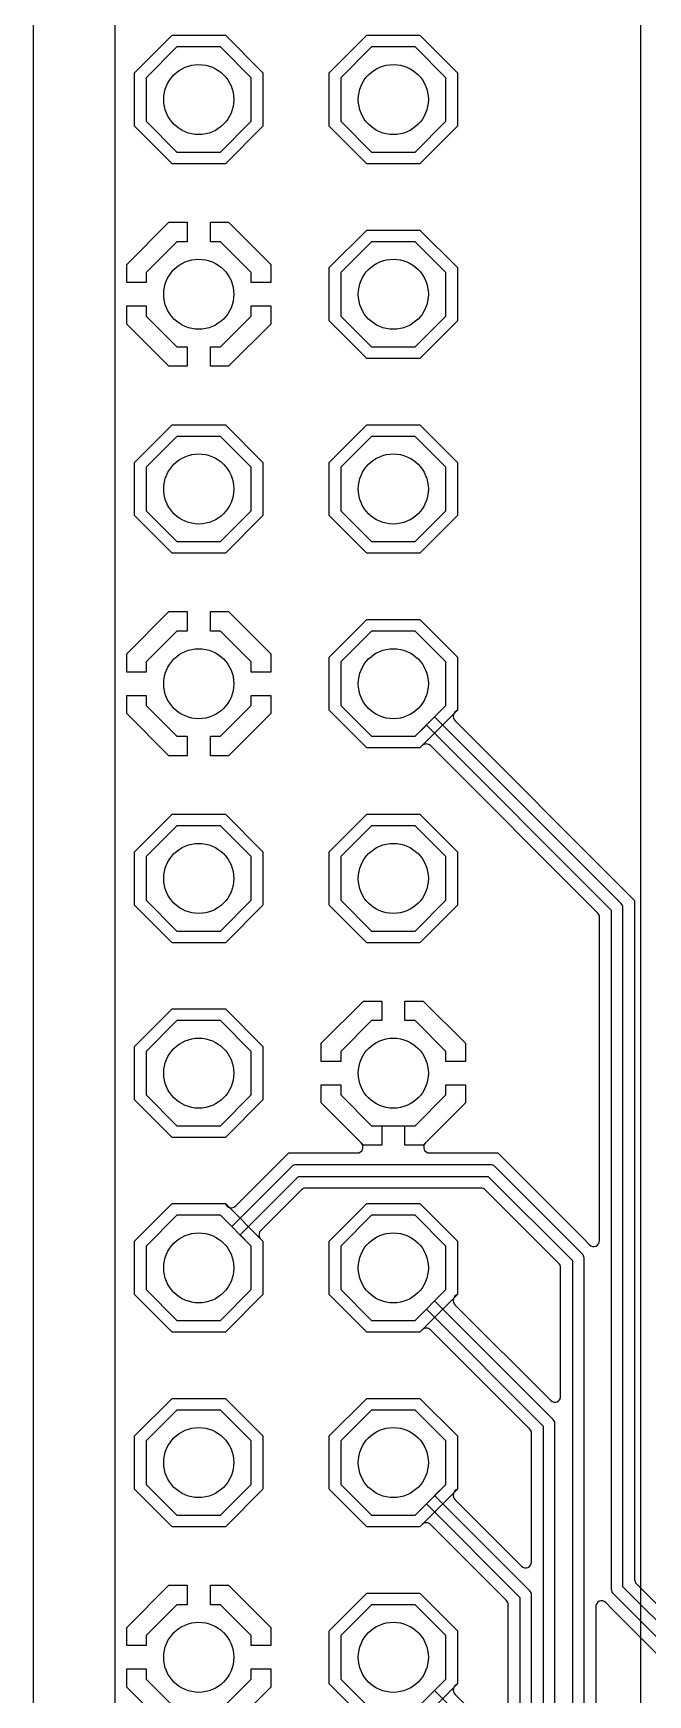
# Model space of a CAD drawing. Header units: millimetres. Extents: x 3.9 to 76.2, y 2.5 to 68.2.
# Drawn here: x 3.94 to 11.96, y 33.8 to 55.47 of the extents above; entities that cross this region are included whole.
import ezdxf

# ---------------------------------------------------------------- set-up
doc = ezdxf.new("R2010")
doc.units = ezdxf.units.MM

msp = doc.modelspace()

# ---------------------------------------------------------------- linework, layer by layer
at = {"layer": '16_copper'}
for points in [[(5.002, 67.064), (5.002, 7.217, 0.414214)], [(10.135, 33.299), (10.135, 34.977, 0.198912), (10.112, 35.03), (9.121, 36.022, 0.414222), (9.013, 36.022), (8.983, 35.992), (8.289, 35.992), (7.798, 36.483), (7.798, 37.177), (8.289, 37.668), (8.983, 37.668), (9.474, 37.177), (9.474, 36.483, 0.572085), (9.444, 36.345), (10.309, 35.48, 0.668179), (10.439, 35.534), (10.439, 37.212, 0.198912), (10.417, 37.266), (9.121, 38.562, 0.414222), (9.013, 38.562), (8.983, 38.532), (8.289, 38.532), (7.798, 39.023), (7.798, 39.717), (8.289, 40.208), (8.983, 40.208), (9.474, 39.717), (9.474, 39.023, 0.572085), (9.444, 38.885), (10.69, 37.639, 0.668179), (10.82, 37.693), (10.82, 39.371, 0.198912), (10.798, 39.425), (9.834, 40.389, 0.198912), (9.78, 40.411), (7.492, 40.411, 0.198912), (7.438, 40.389), (6.904, 39.855, 0.414222), (6.904, 39.747), (6.934, 39.717), (6.934, 39.023), (6.443, 38.532), (5.749, 38.532), (5.258, 39.023), (5.258, 39.717), (5.749, 40.208), (6.443, 40.208, 0.572085), (6.581, 40.178), (7.271, 40.869), (8.164, 40.869, 0.668179), (8.218, 40.999), (7.696, 41.521), (7.696, 41.758), (7.95, 41.758), (7.95, 41.626), (8.352, 41.224), (8.92, 41.224), (9.322, 41.626), (9.322, 41.758), (9.576, 41.758), (9.576, 41.521), (9.054, 40.999, 0.668179), (9.108, 40.869), (10.001, 40.869), (11.121, 39.748), (11.198, 39.671, 0.668179), (11.328, 39.725), (11.328, 43.943, 0.198912), (11.306, 43.997), (9.121, 46.182, 0.414222), (9.013, 46.182), (8.983, 46.152), (8.289, 46.152), (7.798, 46.643), (7.798, 47.337), (8.289, 47.828), (8.983, 47.828), (9.474, 47.337), (9.474, 46.643, 0.572085), (9.444, 46.505), (11.629, 44.32), (11.629, 44.32), (11.786, 44.164), (11.786, 35.305, 0.198912), (11.808, 35.251), (12.306, 34.754, 0.414214)], [(12.37, 34.474), (11.633, 35.211), (11.633, 44.069, 0.198912), (11.611, 44.123), (9.175, 46.559), (9.322, 46.706), (9.322, 47.274), (8.92, 47.676), (8.352, 47.676), (7.95, 47.274), (7.95, 46.706), (8.352, 46.304), (8.92, 46.304), (9.067, 46.451), (11.481, 44.037), (11.481, 35.179, 0.198912), (11.503, 35.125), (12.322, 34.306)], [(11.125, 14.383), (11.125, 39.497, 0.198912), (11.103, 39.551), (9.96, 40.694, 0.198912), (9.906, 40.716), (7.366, 40.716, 0.198912), (7.312, 40.694), (6.527, 39.909), (6.38, 40.056), (5.812, 40.056), (5.41, 39.654), (5.41, 39.086), (5.812, 38.684), (6.38, 38.684), (6.782, 39.086), (6.782, 39.654), (6.635, 39.801), (7.398, 40.564), (9.874, 40.564), (10.973, 39.465), (10.973, 14.351, 0.198912)], [(10.744, 9.66), (10.744, 37.338, 0.198912), (10.722, 37.392), (9.175, 38.939), (9.322, 39.086), (9.322, 39.654), (8.92, 40.056), (8.352, 40.056), (7.95, 39.654), (7.95, 39.086), (8.352, 38.684), (8.92, 38.684), (9.067, 38.831), (10.592, 37.306), (10.592, 9.629, 0.198912)], [(10.439, 9.534), (10.439, 35.103, 0.198912), (10.417, 35.157), (9.175, 36.399), (9.322, 36.546), (9.322, 37.114), (8.92, 37.516), (8.352, 37.516), (7.95, 37.114), (7.95, 36.546), (8.352, 36.144), (8.92, 36.144), (9.067, 36.291), (10.287, 35.071), (10.287, 9.503, 0.198912)], [(8.289, 33.452), (7.798, 33.943), (7.798, 34.637), (8.289, 35.128), (8.983, 35.128), (9.474, 34.637), (9.474, 33.943, 0.572085), (9.444, 33.805), (10.005, 33.245, 0.668179)], [(12.48, 33.759), (12.169, 34.07), (12.169, 34.212, 0.198912), (12.147, 34.266), (11.485, 34.928), (11.485, 34.928), (11.408, 35.005, 0.668179), (11.278, 34.951), (11.278, 16.939, 0.668189)]]:
    msp.add_lwpolyline(points, format="xyb", dxfattribs=at)
for points in [[(5.749, 53.772), (5.258, 54.263), (5.258, 54.957), (5.749, 55.448), (6.443, 55.448), (6.934, 54.957), (6.934, 54.263), (6.443, 53.772)], [(6.782, 54.326), (6.782, 54.894), (6.38, 55.296), (5.812, 55.296), (5.41, 54.894), (5.41, 54.326), (5.812, 53.924), (6.38, 53.924)], [(8.289, 53.772), (7.798, 54.263), (7.798, 54.957), (8.289, 55.448), (8.983, 55.448), (9.474, 54.957), (9.474, 54.263), (8.983, 53.772)], [(9.322, 54.326), (9.322, 54.894), (8.92, 55.296), (8.352, 55.296), (7.95, 54.894), (7.95, 54.326), (8.352, 53.924), (8.92, 53.924)], [(5.156, 52.222), (5.156, 52.459), (5.707, 53.01), (5.944, 53.01), (5.944, 52.756), (5.812, 52.756), (5.41, 52.354), (5.41, 52.222)], [(6.782, 52.222), (6.782, 52.354), (6.38, 52.756), (6.248, 52.756), (6.248, 53.01), (6.485, 53.01), (7.036, 52.459), (7.036, 52.222)], [(8.289, 51.232), (7.798, 51.723), (7.798, 52.417), (8.289, 52.908), (8.983, 52.908), (9.474, 52.417), (9.474, 51.723), (8.983, 51.232)], [(9.322, 51.786), (9.322, 52.354), (8.92, 52.756), (8.352, 52.756), (7.95, 52.354), (7.95, 51.786), (8.352, 51.384), (8.92, 51.384)], [(5.707, 51.13), (5.156, 51.681), (5.156, 51.918), (5.41, 51.918), (5.41, 51.786), (5.812, 51.384), (5.944, 51.384), (5.944, 51.13)], [(6.248, 51.13), (6.248, 51.384), (6.38, 51.384), (6.782, 51.786), (6.782, 51.918), (7.036, 51.918), (7.036, 51.681), (6.485, 51.13)], [(5.749, 48.692), (5.258, 49.183), (5.258, 49.877), (5.749, 50.368), (6.443, 50.368), (6.934, 49.877), (6.934, 49.183), (6.443, 48.692)], [(8.289, 48.692), (7.798, 49.183), (7.798, 49.877), (8.289, 50.368), (8.983, 50.368), (9.474, 49.877), (9.474, 49.183), (8.983, 48.692)], [(6.782, 49.246), (6.782, 49.814), (6.38, 50.216), (5.812, 50.216), (5.41, 49.814), (5.41, 49.246), (5.812, 48.844), (6.38, 48.844)], [(9.322, 49.246), (9.322, 49.814), (8.92, 50.216), (8.352, 50.216), (7.95, 49.814), (7.95, 49.246), (8.352, 48.844), (8.92, 48.844)], [(5.156, 47.142), (5.156, 47.379), (5.707, 47.93), (5.944, 47.93), (5.944, 47.676), (5.812, 47.676), (5.41, 47.274), (5.41, 47.142)], [(6.782, 47.142), (6.782, 47.274), (6.38, 47.676), (6.248, 47.676), (6.248, 47.93), (6.485, 47.93), (7.036, 47.379), (7.036, 47.142)], [(5.707, 46.05), (5.156, 46.601), (5.156, 46.838), (5.41, 46.838), (5.41, 46.706), (5.812, 46.304), (5.944, 46.304), (5.944, 46.05)], [(6.248, 46.05), (6.248, 46.304), (6.38, 46.304), (6.782, 46.706), (6.782, 46.838), (7.036, 46.838), (7.036, 46.601), (6.485, 46.05)], [(5.749, 43.612), (5.258, 44.103), (5.258, 44.797), (5.749, 45.288), (6.443, 45.288), (6.934, 44.797), (6.934, 44.103), (6.443, 43.612)], [(6.782, 44.166), (6.782, 44.734), (6.38, 45.136), (5.812, 45.136), (5.41, 44.734), (5.41, 44.166), (5.812, 43.764), (6.38, 43.764)], [(8.289, 43.612), (7.798, 44.103), (7.798, 44.797), (8.289, 45.288), (8.983, 45.288), (9.474, 44.797), (9.474, 44.103), (8.983, 43.612)], [(9.322, 44.166), (9.322, 44.734), (8.92, 45.136), (8.352, 45.136), (7.95, 44.734), (7.95, 44.166), (8.352, 43.764), (8.92, 43.764)], [(5.749, 41.072), (5.258, 41.563), (5.258, 42.257), (5.749, 42.748), (6.443, 42.748), (6.934, 42.257), (6.934, 41.563), (6.443, 41.072)], [(7.696, 42.062), (7.696, 42.299), (8.247, 42.85), (8.484, 42.85), (8.484, 42.596), (8.352, 42.596), (7.95, 42.194), (7.95, 42.062)], [(9.322, 42.062), (9.322, 42.194), (8.92, 42.596), (8.788, 42.596), (8.788, 42.85), (9.025, 42.85), (9.576, 42.299), (9.576, 42.062)], [(6.782, 41.626), (6.782, 42.194), (6.38, 42.596), (5.812, 42.596), (5.41, 42.194), (5.41, 41.626), (5.812, 41.224), (6.38, 41.224)], [(5.749, 35.992), (5.258, 36.483), (5.258, 37.177), (5.749, 37.668), (6.443, 37.668), (6.934, 37.177), (6.934, 36.483), (6.443, 35.992)], [(6.782, 36.546), (6.782, 37.114), (6.38, 37.516), (5.812, 37.516), (5.41, 37.114), (5.41, 36.546), (5.812, 36.144), (6.38, 36.144)], [(5.156, 34.442), (5.156, 34.679), (5.707, 35.23), (5.944, 35.23), (5.944, 34.976), (5.812, 34.976), (5.41, 34.574), (5.41, 34.442)], [(6.782, 34.442), (6.782, 34.574), (6.38, 34.976), (6.248, 34.976), (6.248, 35.23), (6.485, 35.23), (7.036, 34.679), (7.036, 34.442)], [(5.707, 33.35), (5.156, 33.901), (5.156, 34.138), (5.41, 34.138), (5.41, 34.006), (5.812, 33.604), (5.944, 33.604), (5.944, 33.35)], [(6.248, 33.35), (6.248, 33.604), (6.38, 33.604), (6.782, 34.006), (6.782, 34.138), (7.036, 34.138), (7.036, 33.901), (6.485, 33.35)]]:
    msp.add_lwpolyline(points, close=True, dxfattribs=at)
msp.add_lwpolyline([(10.112, 32.921), (9.175, 33.859), (9.322, 34.006), (9.322, 34.574), (8.92, 34.976), (8.352, 34.976), (7.95, 34.574), (7.95, 34.006), (8.352, 33.604)], dxfattribs=at)
at = {"layer": '1_copper'}
for points in [[(40.29, 66.624), (5.078, 66.624, 0.414214), (5.002, 66.548), (5.002, 3.683, 0.414214)], [(11.865, 19.562), (11.865, 62.988), (15.145, 66.269), (27.501, 66.269), (28.116, 65.654, 0.414214)]]:
    msp.add_lwpolyline(points, format="xyb", dxfattribs=at)
for points in [[(5.749, 53.772), (5.258, 54.263), (5.258, 54.957), (5.749, 55.448), (6.443, 55.448), (6.934, 54.957), (6.934, 54.263), (6.443, 53.772)], [(6.782, 54.326), (6.782, 54.894), (6.38, 55.296), (5.812, 55.296), (5.41, 54.894), (5.41, 54.326), (5.812, 53.924), (6.38, 53.924)], [(8.289, 53.772), (7.798, 54.263), (7.798, 54.957), (8.289, 55.448), (8.983, 55.448), (9.474, 54.957), (9.474, 54.263), (8.983, 53.772)], [(9.322, 54.326), (9.322, 54.894), (8.92, 55.296), (8.352, 55.296), (7.95, 54.894), (7.95, 54.326), (8.352, 53.924), (8.92, 53.924)], [(5.156, 52.222), (5.156, 52.459), (5.707, 53.01), (5.944, 53.01), (5.944, 52.756), (5.812, 52.756), (5.41, 52.354), (5.41, 52.222)], [(6.782, 52.222), (6.782, 52.354), (6.38, 52.756), (6.248, 52.756), (6.248, 53.01), (6.485, 53.01), (7.036, 52.459), (7.036, 52.222)], [(8.289, 51.232), (7.798, 51.723), (7.798, 52.417), (8.289, 52.908), (8.983, 52.908), (9.474, 52.417), (9.474, 51.723), (8.983, 51.232)], [(9.322, 51.786), (9.322, 52.354), (8.92, 52.756), (8.352, 52.756), (7.95, 52.354), (7.95, 51.786), (8.352, 51.384), (8.92, 51.384)], [(5.707, 51.13), (5.156, 51.681), (5.156, 51.918), (5.41, 51.918), (5.41, 51.786), (5.812, 51.384), (5.944, 51.384), (5.944, 51.13)], [(6.248, 51.13), (6.248, 51.384), (6.38, 51.384), (6.782, 51.786), (6.782, 51.918), (7.036, 51.918), (7.036, 51.681), (6.485, 51.13)], [(5.749, 48.692), (5.258, 49.183), (5.258, 49.877), (5.749, 50.368), (6.443, 50.368), (6.934, 49.877), (6.934, 49.183), (6.443, 48.692)], [(8.289, 48.692), (7.798, 49.183), (7.798, 49.877), (8.289, 50.368), (8.983, 50.368), (9.474, 49.877), (9.474, 49.183), (8.983, 48.692)], [(6.782, 49.246), (6.782, 49.814), (6.38, 50.216), (5.812, 50.216), (5.41, 49.814), (5.41, 49.246), (5.812, 48.844), (6.38, 48.844)], [(9.322, 49.246), (9.322, 49.814), (8.92, 50.216), (8.352, 50.216), (7.95, 49.814), (7.95, 49.246), (8.352, 48.844), (8.92, 48.844)], [(5.156, 47.142), (5.156, 47.379), (5.707, 47.93), (5.944, 47.93), (5.944, 47.676), (5.812, 47.676), (5.41, 47.274), (5.41, 47.142)], [(6.782, 47.142), (6.782, 47.274), (6.38, 47.676), (6.248, 47.676), (6.248, 47.93), (6.485, 47.93), (7.036, 47.379), (7.036, 47.142)], [(8.289, 46.152), (7.798, 46.643), (7.798, 47.337), (8.289, 47.828), (8.983, 47.828), (9.474, 47.337), (9.474, 46.643), (8.983, 46.152)], [(9.322, 46.706), (9.322, 47.274), (8.92, 47.676), (8.352, 47.676), (7.95, 47.274), (7.95, 46.706), (8.352, 46.304), (8.92, 46.304)], [(5.707, 46.05), (5.156, 46.601), (5.156, 46.838), (5.41, 46.838), (5.41, 46.706), (5.812, 46.304), (5.944, 46.304), (5.944, 46.05)], [(6.248, 46.05), (6.248, 46.304), (6.38, 46.304), (6.782, 46.706), (6.782, 46.838), (7.036, 46.838), (7.036, 46.601), (6.485, 46.05)], [(5.749, 43.612), (5.258, 44.103), (5.258, 44.797), (5.749, 45.288), (6.443, 45.288), (6.934, 44.797), (6.934, 44.103), (6.443, 43.612)], [(6.782, 44.166), (6.782, 44.734), (6.38, 45.136), (5.812, 45.136), (5.41, 44.734), (5.41, 44.166), (5.812, 43.764), (6.38, 43.764)], [(8.289, 43.612), (7.798, 44.103), (7.798, 44.797), (8.289, 45.288), (8.983, 45.288), (9.474, 44.797), (9.474, 44.103), (8.983, 43.612)], [(9.322, 44.166), (9.322, 44.734), (8.92, 45.136), (8.352, 45.136), (7.95, 44.734), (7.95, 44.166), (8.352, 43.764), (8.92, 43.764)], [(5.749, 41.072), (5.258, 41.563), (5.258, 42.257), (5.749, 42.748), (6.443, 42.748), (6.934, 42.257), (6.934, 41.563), (6.443, 41.072)], [(7.696, 42.062), (7.696, 42.299), (8.247, 42.85), (8.484, 42.85), (8.484, 42.596), (8.352, 42.596), (7.95, 42.194), (7.95, 42.062)], [(9.322, 42.062), (9.322, 42.194), (8.92, 42.596), (8.788, 42.596), (8.788, 42.85), (9.025, 42.85), (9.576, 42.299), (9.576, 42.062)], [(6.782, 41.626), (6.782, 42.194), (6.38, 42.596), (5.812, 42.596), (5.41, 42.194), (5.41, 41.626), (5.812, 41.224), (6.38, 41.224)], [(8.247, 40.97), (7.696, 41.521), (7.696, 41.758), (7.95, 41.758), (7.95, 41.626), (8.352, 41.224), (8.484, 41.224), (8.484, 40.97)], [(8.788, 40.97), (8.788, 41.224), (8.92, 41.224), (9.322, 41.626), (9.322, 41.758), (9.576, 41.758), (9.576, 41.521), (9.025, 40.97)], [(5.749, 38.532), (5.258, 39.023), (5.258, 39.717), (5.749, 40.208), (6.443, 40.208), (6.934, 39.717), (6.934, 39.023), (6.443, 38.532)], [(8.289, 38.532), (7.798, 39.023), (7.798, 39.717), (8.289, 40.208), (8.983, 40.208), (9.474, 39.717), (9.474, 39.023), (8.983, 38.532)], [(6.782, 39.086), (6.782, 39.654), (6.38, 40.056), (5.812, 40.056), (5.41, 39.654), (5.41, 39.086), (5.812, 38.684), (6.38, 38.684)], [(9.322, 39.086), (9.322, 39.654), (8.92, 40.056), (8.352, 40.056), (7.95, 39.654), (7.95, 39.086), (8.352, 38.684), (8.92, 38.684)], [(5.749, 35.992), (5.258, 36.483), (5.258, 37.177), (5.749, 37.668), (6.443, 37.668), (6.934, 37.177), (6.934, 36.483), (6.443, 35.992)], [(6.782, 36.546), (6.782, 37.114), (6.38, 37.516), (5.812, 37.516), (5.41, 37.114), (5.41, 36.546), (5.812, 36.144), (6.38, 36.144)], [(8.289, 35.992), (7.798, 36.483), (7.798, 37.177), (8.289, 37.668), (8.983, 37.668), (9.474, 37.177), (9.474, 36.483), (8.983, 35.992)], [(9.322, 36.546), (9.322, 37.114), (8.92, 37.516), (8.352, 37.516), (7.95, 37.114), (7.95, 36.546), (8.352, 36.144), (8.92, 36.144)], [(5.156, 34.442), (5.156, 34.679), (5.707, 35.23), (5.944, 35.23), (5.944, 34.976), (5.812, 34.976), (5.41, 34.574), (5.41, 34.442)], [(6.782, 34.442), (6.782, 34.574), (6.38, 34.976), (6.248, 34.976), (6.248, 35.23), (6.485, 35.23), (7.036, 34.679), (7.036, 34.442)], [(8.289, 33.452), (7.798, 33.943), (7.798, 34.637), (8.289, 35.128), (8.983, 35.128), (9.474, 34.637), (9.474, 33.943), (8.983, 33.452)], [(9.322, 34.006), (9.322, 34.574), (8.92, 34.976), (8.352, 34.976), (7.95, 34.574), (7.95, 34.006), (8.352, 33.604), (8.92, 33.604)], [(5.707, 33.35), (5.156, 33.901), (5.156, 34.138), (5.41, 34.138), (5.41, 34.006), (5.812, 33.604), (5.944, 33.604), (5.944, 33.35)], [(6.248, 33.35), (6.248, 33.604), (6.38, 33.604), (6.782, 34.006), (6.782, 34.138), (7.036, 34.138), (7.036, 33.901), (6.485, 33.35)]]:
    msp.add_lwpolyline(points, close=True, dxfattribs=at)
at = {"layer": 'drills_PTH'}
for centre in [(6.096, 54.61), (8.636, 54.61), (6.096, 52.07), (8.636, 52.07), (6.096, 49.53), (8.636, 49.53), (6.096, 46.99), (8.636, 46.99), (6.096, 44.45), (8.636, 44.45), (6.096, 41.91), (8.636, 41.91), (6.096, 39.37), (8.636, 39.37), (6.096, 36.83), (8.636, 36.83), (6.096, 34.29), (8.636, 34.29)]:
    msp.add_circle(centre, 0.457, dxfattribs=at)
at = {"layer": 'outline'}
msp.add_lwpolyline([(3.935, 2.54), (63.627, 2.54), (63.627, 68.207), (3.935, 68.207), (3.935, 2.54)], close=True, dxfattribs=at)

doc.saveas('drawing.dxf')
